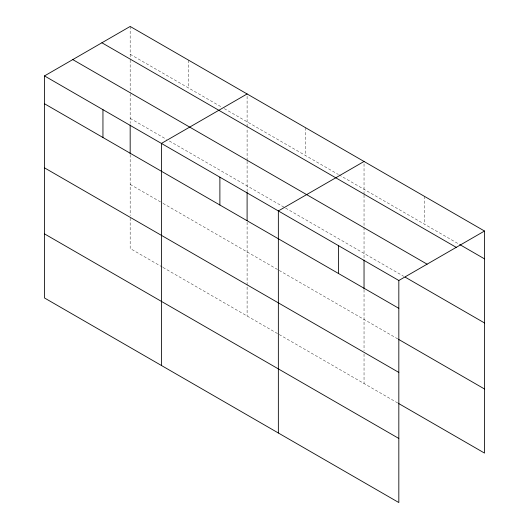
<?xml version="1.0" encoding="UTF-8"?>
<svg xmlns="http://www.w3.org/2000/svg" width="529" height="529" viewBox="0 0 529 529"><rect width="100%" height="100%" fill="white"/><g stroke="black" fill="none" stroke-linecap="round" stroke-linejoin="round"><path stroke-width="0.4" stroke-dasharray="2.65 1.98" d="M247.103 161.233L247.103 191.663M247.103 160.413L247.103 127.549M247.103 126.722L247.103 93.964M364.038 195.056L364.038 258.35M364.038 194.236L364.038 161.471M130.174 54.282L221.439 106.977M224.289 108.624L338.368 174.484M339.082 174.894L459 244.133M130.174 118.377L166.536 139.372M169.386 141.018L284.893 207.705M285.607 208.115L403.726 276.31M130.174 184.409L162.258 202.931M162.972 203.348L278.479 270.035M279.193 270.445L398.053 339.069M162.258 267.026L130.174 248.504L130.174 216.454M162.972 267.436L278.479 334.123M279.193 334.54L398.053 403.164M424.278 196.252L424.278 224.084M364.038 289.713L364.038 350.654M364.038 353.941L364.038 383.525M305.57 127.714L305.57 155.546M247.103 222.206L247.103 316.011M188.635 60.207L188.635 88.039M130.174 26.45L130.174 59.215M130.174 60.035L130.174 92.906M130.174 93.726L130.174 123.33M130.174 154.693L130.174 215.634"/><path stroke-width="0.79" d="M44.489 75.918L398.826 280.496L398.826 502.55L44.489 297.972L44.489 75.918L130.174 26.45L484.511 231.028L484.511 453.082L398.76 403.574M247.103 93.964L161.418 143.432L161.418 365.486M364.038 161.471L278.353 210.939L278.353 432.993M398.826 280.496L484.511 231.028M459.708 244.537L484.511 258.86M101.899 42.776L456.236 247.354M72.764 59.592L427.101 264.169M405.141 277.13L484.511 322.954M44.489 103.75L398.826 308.328M398.76 339.479L484.511 388.987M44.489 167.845L398.826 372.423M44.489 233.878L398.826 438.455M364.038 259.997L364.038 288.887M338.593 245.721L338.593 273.553M247.103 192.49L247.103 220.553M219.885 177.189L219.885 205.021M130.174 124.976L130.174 153.866M102.95 109.675L102.95 137.507"/></g></svg>
